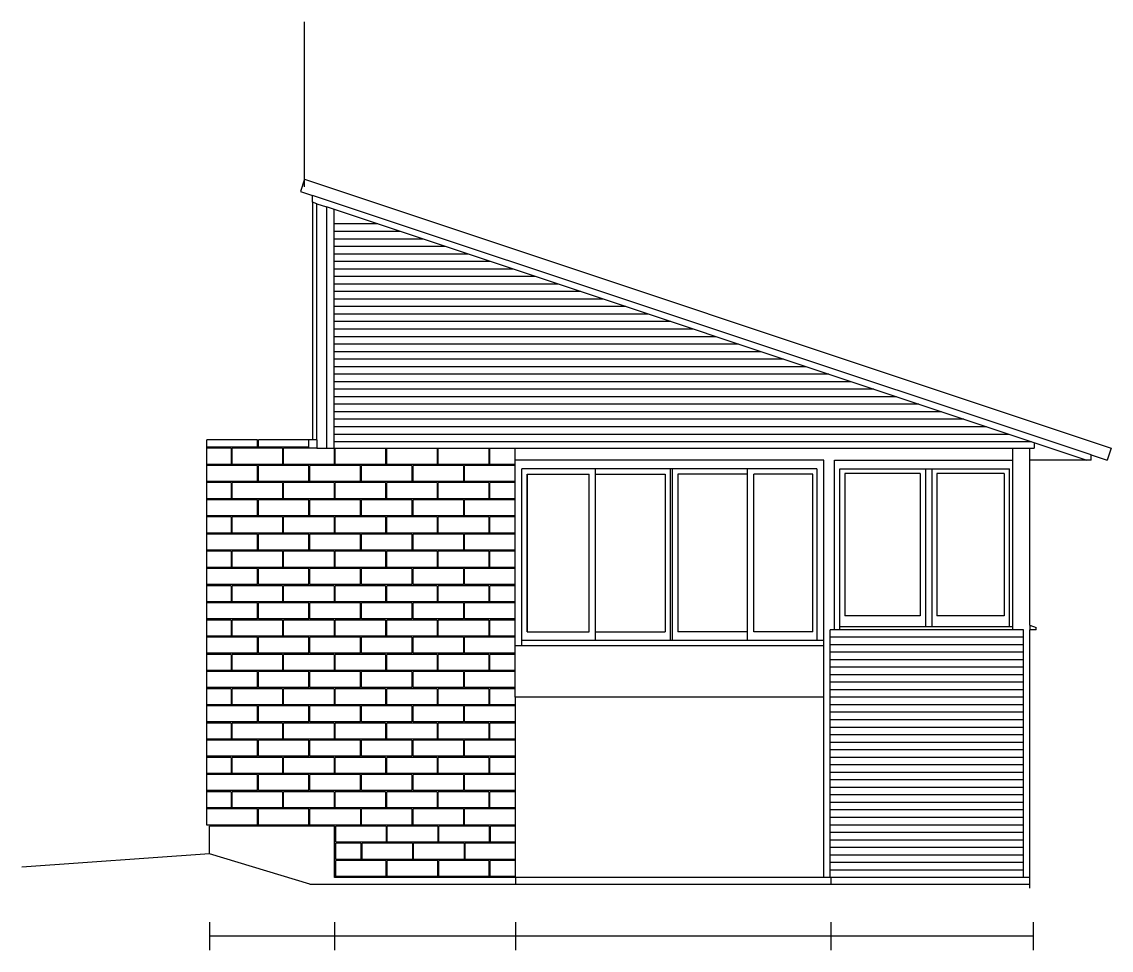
# Model space of a CAD drawing. Header units: inches. Extents: x 683 to 9370, y -498 to 3956.
# Drawn here: x 3461 to 3968, y 1327 to 1760 of the extents above; entities that cross this region are included whole.
import ezdxf

# ---------------------------------------------------------------- set-up
doc = ezdxf.new("R2010")
doc.units = ezdxf.units.IN
doc.header["$MEASUREMENT"] = 0
for name, color, linetype in [('blocks', 251, 'Continuous'), ('e1', 253, 'Continuous'), ('e2', 251, 'Continuous'), ('millwork', 40, 'Continuous'), ('walls', 7, 'Continuous')]:
    doc.layers.add(name, color=color, linetype=linetype)

msp = doc.modelspace()

# ---------------------------------------------------------------- linework, layer by layer
at = {"layer": 'blocks'}
for p, q in [((3570.82, 1561.75), (3570.82, 1565.25)), ((3571.32, 1561.75), (3571.32, 1565.25)), ((3594.82, 1561.75), (3594.82, 1565.25)), ((3570.82, 1561.75), (3547.32, 1561.75)), ((3558.56, 1561.25), (3547.32, 1561.25)), ((3558.56, 1561.25), (3558.56, 1553.75)), ((3582.56, 1561.25), (3559.06, 1561.25)), ((3559.06, 1553.75), (3559.06, 1561.25)), ((3594.82, 1561.75), (3571.32, 1561.75)), ((3582.56, 1561.25), (3582.56, 1553.75)), ((3598.57, 1561.25), (3583.06, 1561.25)), ((3583.06, 1553.75), (3583.06, 1561.25)), ((3606.56, 1561.25), (3606.56, 1553.75)), ((3607.06, 1553.75), (3607.06, 1561.25)), ((3630.56, 1561.25), (3630.56, 1553.75)), ((3631.06, 1553.75), (3631.06, 1561.25)), ((3654.56, 1561.25), (3654.56, 1553.75)), ((3655.06, 1553.75), (3655.06, 1561.25)), ((3678.56, 1561.25), (3678.56, 1553.75)), ((3679.06, 1553.75), (3679.06, 1561.25)), ((3558.56, 1553.75), (3547.32, 1553.75)), ((3570.82, 1553.25), (3547.32, 1553.25)), ((3582.56, 1553.75), (3559.06, 1553.75)), ((3570.82, 1545.75), (3570.82, 1553.25)), ((3594.82, 1553.25), (3571.32, 1553.25)), ((3571.32, 1545.75), (3571.32, 1553.25)), ((3606.56, 1553.75), (3583.06, 1553.75)), ((3594.82, 1545.75), (3594.82, 1553.25)), ((3595.32, 1545.75), (3595.32, 1553.25)), ((3618.82, 1553.25), (3595.32, 1553.25)), ((3630.56, 1553.75), (3607.06, 1553.75)), ((3618.82, 1545.75), (3618.82, 1553.25)), ((3642.82, 1553.25), (3619.32, 1553.25)), ((3619.32, 1545.75), (3619.32, 1553.25)), ((3654.56, 1553.75), (3631.06, 1553.75)), ((3642.82, 1553.25), (3642.82, 1545.75)), ((3666.82, 1553.25), (3643.32, 1553.25)), ((3643.32, 1545.75), (3643.32, 1553.25)), ((3678.56, 1553.75), (3655.06, 1553.75)), ((3666.82, 1553.25), (3666.82, 1545.75)), ((3690.82, 1553.25), (3667.32, 1553.25)), ((3667.32, 1545.75), (3667.32, 1553.25)), ((3690.81, 1553.75), (3679.06, 1553.75)), ((3570.82, 1545.75), (3547.32, 1545.75)), ((3558.56, 1545.25), (3547.32, 1545.25)), ((3558.56, 1545.25), (3558.56, 1537.75)), ((3582.56, 1545.25), (3559.06, 1545.25)), ((3559.06, 1537.75), (3559.06, 1545.25)), ((3594.82, 1545.75), (3571.32, 1545.75)), ((3582.56, 1545.25), (3582.56, 1537.75)), ((3583.06, 1537.75), (3583.06, 1545.25)), ((3606.56, 1545.25), (3583.06, 1545.25)), ((3618.82, 1545.75), (3595.32, 1545.75)), ((3606.56, 1545.25), (3606.56, 1537.75)), ((3630.56, 1545.25), (3607.06, 1545.25)), ((3607.06, 1537.75), (3607.06, 1545.25)), ((3642.82, 1545.75), (3619.32, 1545.75)), ((3630.56, 1545.25), (3630.56, 1537.75)), ((3631.06, 1537.75), (3631.06, 1545.25)), ((3654.56, 1545.25), (3631.06, 1545.25)), ((3666.82, 1545.75), (3643.32, 1545.75)), ((3654.56, 1545.25), (3654.56, 1537.75)), ((3678.56, 1545.25), (3655.06, 1545.25)), ((3655.06, 1537.75), (3655.06, 1545.25)), ((3690.82, 1545.75), (3667.32, 1545.75)), ((3678.56, 1545.25), (3678.56, 1537.75)), ((3679.06, 1537.75), (3679.06, 1545.25)), ((3690.81, 1545.25), (3679.06, 1545.25)), ((3558.56, 1537.75), (3547.32, 1537.75)), ((3582.56, 1537.75), (3559.06, 1537.75)), ((3606.56, 1537.75), (3583.06, 1537.75)), ((3630.56, 1537.75), (3607.06, 1537.75)), ((3654.56, 1537.75), (3631.06, 1537.75)), ((3678.56, 1537.75), (3655.06, 1537.75)), ((3690.81, 1537.75), (3679.06, 1537.75)), ((3570.82, 1537.25), (3547.32, 1537.25)), ((3570.82, 1529.75), (3570.82, 1537.25)), ((3594.82, 1537.25), (3571.32, 1537.25)), ((3571.32, 1529.75), (3571.32, 1537.25)), ((3594.82, 1529.75), (3594.82, 1537.25)), ((3618.82, 1537.25), (3595.32, 1537.25)), ((3595.32, 1529.75), (3595.32, 1537.25)), ((3618.82, 1529.75), (3618.82, 1537.25)), ((3642.82, 1537.25), (3619.32, 1537.25)), ((3619.32, 1529.75), (3619.32, 1537.25)), ((3642.82, 1537.25), (3642.82, 1529.75)), ((3666.82, 1537.25), (3643.32, 1537.25)), ((3643.32, 1529.75), (3643.32, 1537.25)), ((3666.82, 1537.25), (3666.82, 1529.75)), ((3690.82, 1537.25), (3667.32, 1537.25)), ((3667.32, 1529.75), (3667.32, 1537.25)), ((3570.82, 1529.75), (3547.32, 1529.75)), ((3558.56, 1529.25), (3547.32, 1529.25)), ((3558.56, 1529.25), (3558.56, 1521.75)), ((3559.06, 1521.75), (3559.06, 1529.25)), ((3582.56, 1529.25), (3559.06, 1529.25)), ((3594.82, 1529.75), (3571.32, 1529.75)), ((3582.56, 1529.25), (3582.56, 1521.75)), ((3583.06, 1521.75), (3583.06, 1529.25)), ((3606.56, 1529.25), (3583.06, 1529.25)), ((3618.82, 1529.75), (3595.32, 1529.75)), ((3606.56, 1529.25), (3606.56, 1521.75)), ((3630.56, 1529.25), (3607.06, 1529.25)), ((3607.06, 1521.75), (3607.06, 1529.25)), ((3642.82, 1529.75), (3619.32, 1529.75)), ((3630.56, 1529.25), (3630.56, 1521.75)), ((3631.06, 1521.75), (3631.06, 1529.25)), ((3654.56, 1529.25), (3631.06, 1529.25)), ((3666.82, 1529.75), (3643.32, 1529.75)), ((3654.56, 1529.25), (3654.56, 1521.75)), ((3655.06, 1521.75), (3655.06, 1529.25)), ((3678.56, 1529.25), (3655.06, 1529.25)), ((3690.82, 1529.75), (3667.32, 1529.75)), ((3678.56, 1529.25), (3678.56, 1521.75)), ((3679.06, 1521.75), (3679.06, 1529.25)), ((3690.81, 1529.25), (3679.06, 1529.25)), ((3558.56, 1521.75), (3547.32, 1521.75)), ((3570.82, 1521.25), (3547.32, 1521.25)), ((3582.56, 1521.75), (3559.06, 1521.75)), ((3570.82, 1513.75), (3570.82, 1521.25)), ((3594.82, 1521.25), (3571.32, 1521.25)), ((3571.32, 1513.75), (3571.32, 1521.25)), ((3606.56, 1521.75), (3583.06, 1521.75)), ((3594.82, 1513.75), (3594.82, 1521.25)), ((3595.32, 1513.75), (3595.32, 1521.25)), ((3618.82, 1521.25), (3595.32, 1521.25)), ((3630.56, 1521.75), (3607.06, 1521.75)), ((3618.82, 1513.75), (3618.82, 1521.25)), ((3642.82, 1521.25), (3619.32, 1521.25)), ((3619.32, 1513.75), (3619.32, 1521.25)), ((3654.56, 1521.75), (3631.06, 1521.75)), ((3642.82, 1521.25), (3642.82, 1513.75)), ((3666.82, 1521.25), (3643.32, 1521.25)), ((3643.32, 1513.75), (3643.32, 1521.25)), ((3678.56, 1521.75), (3655.06, 1521.75)), ((3666.82, 1521.25), (3666.82, 1513.75)), ((3690.82, 1521.25), (3667.32, 1521.25)), ((3667.32, 1513.75), (3667.32, 1521.25)), ((3690.81, 1521.75), (3679.06, 1521.75)), ((3570.82, 1513.75), (3547.32, 1513.75)), ((3558.56, 1513.25), (3547.32, 1513.25)), ((3558.56, 1513.25), (3558.56, 1505.75)), ((3582.56, 1513.25), (3559.06, 1513.25)), ((3559.06, 1505.75), (3559.06, 1513.25)), ((3594.82, 1513.75), (3571.32, 1513.75)), ((3582.56, 1513.25), (3582.56, 1505.75)), ((3583.06, 1505.75), (3583.06, 1513.25)), ((3606.56, 1513.25), (3583.06, 1513.25)), ((3618.82, 1513.75), (3595.32, 1513.75)), ((3606.56, 1513.25), (3606.56, 1505.75)), ((3630.56, 1513.25), (3607.06, 1513.25)), ((3607.06, 1505.75), (3607.06, 1513.25)), ((3642.82, 1513.75), (3619.32, 1513.75)), ((3630.56, 1513.25), (3630.56, 1505.75)), ((3631.06, 1505.75), (3631.06, 1513.25)), ((3654.56, 1513.25), (3631.06, 1513.25)), ((3666.82, 1513.75), (3643.32, 1513.75)), ((3654.56, 1513.25), (3654.56, 1505.75)), ((3678.56, 1513.25), (3655.06, 1513.25)), ((3655.06, 1505.75), (3655.06, 1513.25)), ((3690.82, 1513.75), (3667.32, 1513.75)), ((3678.56, 1513.25), (3678.56, 1505.75)), ((3679.06, 1505.75), (3679.06, 1513.25)), ((3690.81, 1513.25), (3679.06, 1513.25)), ((3558.56, 1505.75), (3547.32, 1505.75)), ((3570.82, 1505.25), (3547.32, 1505.25)), ((3582.56, 1505.75), (3559.06, 1505.75)), ((3570.82, 1497.75), (3570.82, 1505.25)), ((3594.82, 1505.25), (3571.32, 1505.25)), ((3571.32, 1497.75), (3571.32, 1505.25)), ((3606.56, 1505.75), (3583.06, 1505.75)), ((3594.82, 1497.75), (3594.82, 1505.25)), ((3595.32, 1497.75), (3595.32, 1505.25)), ((3618.82, 1505.25), (3595.32, 1505.25)), ((3630.56, 1505.75), (3607.06, 1505.75)), ((3618.82, 1497.75), (3618.82, 1505.25)), ((3642.82, 1505.25), (3619.32, 1505.25)), ((3619.32, 1497.75), (3619.32, 1505.25)), ((3654.56, 1505.75), (3631.06, 1505.75)), ((3642.82, 1505.25), (3642.82, 1497.75)), ((3666.82, 1505.25), (3643.32, 1505.25)), ((3643.32, 1497.75), (3643.32, 1505.25)), ((3678.56, 1505.75), (3655.06, 1505.75)), ((3666.82, 1505.25), (3666.82, 1497.75)), ((3690.82, 1505.25), (3667.32, 1505.25)), ((3667.32, 1497.75), (3667.32, 1505.25)), ((3690.81, 1505.75), (3679.06, 1505.75)), ((3570.82, 1497.75), (3547.32, 1497.75)), ((3558.56, 1497.25), (3547.32, 1497.25)), ((3558.56, 1497.25), (3558.56, 1489.75)), ((3582.56, 1497.25), (3559.06, 1497.25)), ((3559.06, 1489.75), (3559.06, 1497.25)), ((3594.82, 1497.75), (3571.32, 1497.75)), ((3582.56, 1497.25), (3582.56, 1489.75)), ((3583.06, 1489.75), (3583.06, 1497.25)), ((3606.56, 1497.25), (3583.06, 1497.25)), ((3618.82, 1497.75), (3595.32, 1497.75)), ((3606.56, 1497.25), (3606.56, 1489.75)), ((3630.56, 1497.25), (3607.06, 1497.25)), ((3607.06, 1489.75), (3607.06, 1497.25)), ((3642.82, 1497.75), (3619.32, 1497.75)), ((3630.56, 1497.25), (3630.56, 1489.75)), ((3631.06, 1489.75), (3631.06, 1497.25)), ((3654.56, 1497.25), (3631.06, 1497.25)), ((3666.82, 1497.75), (3643.32, 1497.75)), ((3654.56, 1497.25), (3654.56, 1489.75)), ((3678.56, 1497.25), (3655.06, 1497.25)), ((3655.06, 1489.75), (3655.06, 1497.25)), ((3690.82, 1497.75), (3667.32, 1497.75)), ((3678.56, 1497.25), (3678.56, 1489.75)), ((3679.06, 1489.75), (3679.06, 1497.25)), ((3690.81, 1497.25), (3679.06, 1497.25)), ((3558.56, 1489.75), (3547.32, 1489.75)), ((3570.82, 1489.25), (3547.32, 1489.25)), ((3582.56, 1489.75), (3559.06, 1489.75)), ((3570.82, 1481.75), (3570.82, 1489.25)), ((3594.82, 1489.25), (3571.32, 1489.25)), ((3571.32, 1481.75), (3571.32, 1489.25)), ((3606.56, 1489.75), (3583.06, 1489.75)), ((3594.82, 1481.75), (3594.82, 1489.25)), ((3595.32, 1481.75), (3595.32, 1489.25)), ((3618.82, 1489.25), (3595.32, 1489.25)), ((3630.56, 1489.75), (3607.06, 1489.75)), ((3618.82, 1481.75), (3618.82, 1489.25)), ((3642.82, 1489.25), (3619.32, 1489.25)), ((3619.32, 1481.75), (3619.32, 1489.25)), ((3654.56, 1489.75), (3631.06, 1489.75)), ((3642.82, 1489.25), (3642.82, 1481.75)), ((3666.82, 1489.25), (3643.32, 1489.25)), ((3643.32, 1481.75), (3643.32, 1489.25)), ((3678.56, 1489.75), (3655.06, 1489.75)), ((3666.82, 1489.25), (3666.82, 1481.75)), ((3690.82, 1489.25), (3667.32, 1489.25)), ((3667.32, 1481.75), (3667.32, 1489.25)), ((3690.81, 1489.75), (3679.06, 1489.75)), ((3570.82, 1481.75), (3547.32, 1481.75)), ((3594.82, 1481.75), (3571.32, 1481.75)), ((3618.82, 1481.75), (3595.32, 1481.75)), ((3642.82, 1481.75), (3619.32, 1481.75)), ((3666.82, 1481.75), (3643.32, 1481.75)), ((3690.82, 1481.75), (3667.32, 1481.75)), ((3558.56, 1481.25), (3547.32, 1481.25)), ((3558.56, 1481.25), (3558.56, 1473.75)), ((3582.56, 1481.25), (3559.06, 1481.25)), ((3559.06, 1473.75), (3559.06, 1481.25)), ((3582.56, 1481.25), (3582.56, 1473.75)), ((3583.06, 1473.75), (3583.06, 1481.25)), ((3606.56, 1481.25), (3583.06, 1481.25)), ((3606.56, 1481.25), (3606.56, 1473.75)), ((3630.56, 1481.25), (3607.06, 1481.25)), ((3607.06, 1473.75), (3607.06, 1481.25)), ((3630.56, 1481.25), (3630.56, 1473.75)), ((3631.06, 1473.75), (3631.06, 1481.25)), ((3654.56, 1481.25), (3631.06, 1481.25)), ((3654.56, 1481.25), (3654.56, 1473.75)), ((3678.56, 1481.25), (3655.06, 1481.25)), ((3655.06, 1473.75), (3655.06, 1481.25)), ((3678.56, 1481.25), (3678.56, 1473.75)), ((3679.06, 1473.75), (3679.06, 1481.25)), ((3690.81, 1481.25), (3679.06, 1481.25)), ((3558.56, 1473.75), (3547.32, 1473.75)), ((3570.82, 1473.25), (3547.32, 1473.25)), ((3582.56, 1473.75), (3559.06, 1473.75)), ((3570.82, 1465.75), (3570.82, 1473.25)), ((3594.82, 1473.25), (3571.32, 1473.25)), ((3571.32, 1465.75), (3571.32, 1473.25)), ((3606.56, 1473.75), (3583.06, 1473.75)), ((3594.82, 1465.75), (3594.82, 1473.25)), ((3595.32, 1465.75), (3595.32, 1473.25)), ((3618.82, 1473.25), (3595.32, 1473.25)), ((3630.56, 1473.75), (3607.06, 1473.75)), ((3618.82, 1465.75), (3618.82, 1473.25)), ((3642.82, 1473.25), (3619.32, 1473.25)), ((3619.32, 1465.75), (3619.32, 1473.25)), ((3654.56, 1473.75), (3631.06, 1473.75)), ((3642.82, 1473.25), (3642.82, 1465.75)), ((3666.82, 1473.25), (3643.32, 1473.25)), ((3643.32, 1465.75), (3643.32, 1473.25)), ((3678.56, 1473.75), (3655.06, 1473.75)), ((3666.82, 1473.25), (3666.82, 1465.75)), ((3690.82, 1473.25), (3667.32, 1473.25)), ((3667.32, 1465.75), (3667.32, 1473.25)), ((3690.81, 1473.75), (3679.06, 1473.75)), ((3570.82, 1465.75), (3547.32, 1465.75)), ((3558.56, 1465.25), (3547.32, 1465.25)), ((3558.56, 1465.25), (3558.56, 1457.75)), ((3582.56, 1465.25), (3559.06, 1465.25)), ((3559.06, 1457.75), (3559.06, 1465.25)), ((3594.82, 1465.75), (3571.32, 1465.75)), ((3582.56, 1465.25), (3582.56, 1457.75)), ((3606.56, 1465.25), (3583.06, 1465.25)), ((3583.06, 1457.75), (3583.06, 1465.25)), ((3618.82, 1465.75), (3595.32, 1465.75)), ((3606.56, 1465.25), (3606.56, 1457.75)), ((3630.56, 1465.25), (3607.06, 1465.25)), ((3607.06, 1457.75), (3607.06, 1465.25)), ((3642.82, 1465.75), (3619.32, 1465.75)), ((3630.56, 1465.25), (3630.56, 1457.75)), ((3654.56, 1465.25), (3631.06, 1465.25)), ((3631.06, 1457.75), (3631.06, 1465.25)), ((3666.82, 1465.75), (3643.32, 1465.75)), ((3654.56, 1465.25), (3654.56, 1457.75)), ((3678.56, 1465.25), (3655.06, 1465.25)), ((3655.06, 1457.75), (3655.06, 1465.25)), ((3690.82, 1465.75), (3667.32, 1465.75)), ((3678.56, 1465.25), (3678.56, 1457.75)), ((3690.81, 1465.25), (3679.06, 1465.25)), ((3679.06, 1457.75), (3679.06, 1465.25)), ((3558.56, 1457.75), (3547.32, 1457.75)), ((3570.82, 1457.25), (3547.32, 1457.25)), ((3582.56, 1457.75), (3559.06, 1457.75)), ((3570.82, 1449.75), (3570.82, 1457.25)), ((3571.32, 1449.75), (3571.32, 1457.25)), ((3594.82, 1457.25), (3571.32, 1457.25)), ((3606.56, 1457.75), (3583.06, 1457.75)), ((3594.82, 1449.75), (3594.82, 1457.25)), ((3595.32, 1449.75), (3595.32, 1457.25)), ((3618.82, 1457.25), (3595.32, 1457.25)), ((3630.56, 1457.75), (3607.06, 1457.75)), ((3618.82, 1449.75), (3618.82, 1457.25)), ((3619.32, 1449.75), (3619.32, 1457.25)), ((3642.82, 1457.25), (3619.32, 1457.25)), ((3654.56, 1457.75), (3631.06, 1457.75)), ((3642.82, 1457.25), (3642.82, 1449.75)), ((3643.32, 1449.75), (3643.32, 1457.25)), ((3666.82, 1457.25), (3643.32, 1457.25)), ((3678.56, 1457.75), (3655.06, 1457.75)), ((3666.82, 1457.25), (3666.82, 1449.75)), ((3667.32, 1449.75), (3667.32, 1457.25)), ((3690.82, 1457.25), (3667.32, 1457.25)), ((3690.81, 1457.75), (3679.06, 1457.75)), ((3570.82, 1449.75), (3547.32, 1449.75)), ((3558.56, 1449.25), (3547.32, 1449.25)), ((3558.56, 1449.25), (3558.56, 1441.75)), ((3582.56, 1449.25), (3559.06, 1449.25)), ((3559.06, 1441.75), (3559.06, 1449.25)), ((3594.82, 1449.75), (3571.32, 1449.75)), ((3582.56, 1449.25), (3582.56, 1441.75)), ((3606.56, 1449.25), (3583.06, 1449.25)), ((3583.06, 1441.75), (3583.06, 1449.25)), ((3618.82, 1449.75), (3595.32, 1449.75)), ((3606.56, 1449.25), (3606.56, 1441.75)), ((3630.56, 1449.25), (3607.06, 1449.25)), ((3607.06, 1441.75), (3607.06, 1449.25)), ((3642.82, 1449.75), (3619.32, 1449.75)), ((3630.56, 1449.25), (3630.56, 1441.75)), ((3654.56, 1449.25), (3631.06, 1449.25)), ((3631.06, 1441.75), (3631.06, 1449.25)), ((3666.82, 1449.75), (3643.32, 1449.75)), ((3654.56, 1449.25), (3654.56, 1441.75)), ((3678.56, 1449.25), (3655.06, 1449.25)), ((3655.06, 1441.75), (3655.06, 1449.25)), ((3690.82, 1449.75), (3667.32, 1449.75)), ((3678.56, 1449.25), (3678.56, 1441.75)), ((3690.81, 1449.25), (3679.06, 1449.25)), ((3679.06, 1441.75), (3679.06, 1449.25)), ((3558.56, 1441.75), (3547.32, 1441.75)), ((3570.82, 1441.25), (3547.32, 1441.25)), ((3582.56, 1441.75), (3559.06, 1441.75)), ((3570.82, 1433.75), (3570.82, 1441.25)), ((3594.82, 1441.25), (3571.32, 1441.25)), ((3571.32, 1433.75), (3571.32, 1441.25)), ((3606.56, 1441.75), (3583.06, 1441.75)), ((3594.82, 1433.75), (3594.82, 1441.25)), ((3595.32, 1433.75), (3595.32, 1441.25)), ((3618.82, 1441.25), (3595.32, 1441.25)), ((3630.56, 1441.75), (3607.06, 1441.75)), ((3618.82, 1433.75), (3618.82, 1441.25)), ((3642.82, 1441.25), (3619.32, 1441.25)), ((3619.32, 1433.75), (3619.32, 1441.25)), ((3654.56, 1441.75), (3631.06, 1441.75)), ((3642.82, 1441.25), (3642.82, 1433.75)), ((3666.82, 1441.25), (3643.32, 1441.25)), ((3643.32, 1433.75), (3643.32, 1441.25)), ((3678.56, 1441.75), (3655.06, 1441.75)), ((3666.82, 1441.25), (3666.82, 1433.75)), ((3690.82, 1441.25), (3667.32, 1441.25)), ((3667.32, 1433.75), (3667.32, 1441.25)), ((3690.81, 1441.75), (3679.06, 1441.75)), ((3570.82, 1433.75), (3547.32, 1433.75)), ((3558.56, 1433.25), (3547.32, 1433.25)), ((3558.56, 1433.25), (3558.56, 1425.75)), ((3582.56, 1433.25), (3559.06, 1433.25)), ((3559.06, 1425.75), (3559.06, 1433.25)), ((3594.82, 1433.75), (3571.32, 1433.75)), ((3582.56, 1433.25), (3582.56, 1425.75)), ((3583.06, 1425.75), (3583.06, 1433.25)), ((3606.56, 1433.25), (3583.06, 1433.25)), ((3618.82, 1433.75), (3595.32, 1433.75)), ((3606.56, 1433.25), (3606.56, 1425.75)), ((3630.56, 1433.25), (3607.06, 1433.25)), ((3607.06, 1425.75), (3607.06, 1433.25)), ((3642.82, 1433.75), (3619.32, 1433.75)), ((3630.56, 1433.25), (3630.56, 1425.75)), ((3631.06, 1425.75), (3631.06, 1433.25)), ((3654.56, 1433.25), (3631.06, 1433.25)), ((3666.82, 1433.75), (3643.32, 1433.75)), ((3654.56, 1433.25), (3654.56, 1425.75)), ((3678.56, 1433.25), (3655.06, 1433.25)), ((3655.06, 1425.75), (3655.06, 1433.25)), ((3690.82, 1433.75), (3667.32, 1433.75)), ((3678.56, 1433.25), (3678.56, 1425.75)), ((3679.06, 1425.75), (3679.06, 1433.25)), ((3690.81, 1433.25), (3679.06, 1433.25)), ((3558.56, 1425.75), (3547.32, 1425.75)), ((3582.56, 1425.75), (3559.06, 1425.75)), ((3606.56, 1425.75), (3583.06, 1425.75)), ((3630.56, 1425.75), (3607.06, 1425.75)), ((3654.56, 1425.75), (3631.06, 1425.75)), ((3678.56, 1425.75), (3655.06, 1425.75)), ((3690.81, 1425.75), (3679.06, 1425.75)), ((3570.82, 1425.25), (3547.32, 1425.25)), ((3570.82, 1417.75), (3570.82, 1425.25)), ((3594.82, 1425.25), (3571.32, 1425.25)), ((3571.32, 1417.75), (3571.32, 1425.25)), ((3594.82, 1417.75), (3594.82, 1425.25)), ((3595.32, 1417.75), (3595.32, 1425.25)), ((3618.82, 1425.25), (3595.32, 1425.25)), ((3618.82, 1417.75), (3618.82, 1425.25)), ((3642.82, 1425.25), (3619.32, 1425.25)), ((3619.32, 1417.75), (3619.32, 1425.25)), ((3642.82, 1425.25), (3642.82, 1417.75)), ((3666.82, 1425.25), (3643.32, 1425.25)), ((3643.32, 1417.75), (3643.32, 1425.25)), ((3666.82, 1425.25), (3666.82, 1417.75)), ((3690.82, 1425.25), (3667.32, 1425.25)), ((3667.32, 1417.75), (3667.32, 1425.25)), ((3570.82, 1417.75), (3547.32, 1417.75)), ((3558.56, 1417.25), (3547.32, 1417.25)), ((3558.56, 1417.25), (3558.56, 1409.75)), ((3582.56, 1417.25), (3559.06, 1417.25)), ((3559.06, 1409.75), (3559.06, 1417.25)), ((3594.82, 1417.75), (3571.32, 1417.75)), ((3582.56, 1417.25), (3582.56, 1409.75)), ((3583.06, 1409.75), (3583.06, 1417.25)), ((3606.56, 1417.25), (3583.06, 1417.25)), ((3618.82, 1417.75), (3595.32, 1417.75)), ((3606.56, 1417.25), (3606.56, 1409.75)), ((3630.56, 1417.25), (3607.06, 1417.25)), ((3607.06, 1409.75), (3607.06, 1417.25)), ((3642.82, 1417.75), (3619.32, 1417.75)), ((3630.56, 1417.25), (3630.56, 1409.75)), ((3631.06, 1409.75), (3631.06, 1417.25)), ((3654.56, 1417.25), (3631.06, 1417.25)), ((3666.82, 1417.75), (3643.32, 1417.75)), ((3654.56, 1417.25), (3654.56, 1409.75)), ((3678.56, 1417.25), (3655.06, 1417.25)), ((3655.06, 1409.75), (3655.06, 1417.25)), ((3690.82, 1417.75), (3667.32, 1417.75)), ((3678.56, 1417.25), (3678.56, 1409.75)), ((3679.06, 1409.75), (3679.06, 1417.25)), ((3690.81, 1417.25), (3679.06, 1417.25)), ((3558.56, 1409.75), (3547.32, 1409.75)), ((3570.82, 1409.25), (3547.32, 1409.25)), ((3582.56, 1409.75), (3559.06, 1409.75)), ((3570.82, 1401.75), (3570.82, 1409.25)), ((3594.82, 1409.25), (3571.32, 1409.25)), ((3571.32, 1401.75), (3571.32, 1409.25)), ((3606.56, 1409.75), (3583.06, 1409.75)), ((3594.82, 1401.75), (3594.82, 1409.25)), ((3595.32, 1401.75), (3595.32, 1409.25)), ((3618.82, 1409.25), (3595.32, 1409.25)), ((3630.56, 1409.75), (3607.06, 1409.75)), ((3618.82, 1401.75), (3618.82, 1409.25)), ((3642.82, 1409.25), (3619.32, 1409.25)), ((3619.32, 1401.75), (3619.32, 1409.25)), ((3654.56, 1409.75), (3631.06, 1409.75)), ((3642.82, 1409.25), (3642.82, 1401.75)), ((3666.82, 1409.25), (3643.32, 1409.25)), ((3643.32, 1401.75), (3643.32, 1409.25)), ((3678.56, 1409.75), (3655.06, 1409.75)), ((3666.82, 1409.25), (3666.82, 1401.75)), ((3690.82, 1409.25), (3667.32, 1409.25)), ((3667.32, 1401.75), (3667.32, 1409.25)), ((3690.81, 1409.75), (3679.06, 1409.75)), ((3570.82, 1401.75), (3547.32, 1401.75)), ((3558.56, 1401.25), (3547.32, 1401.25)), ((3558.56, 1401.25), (3558.56, 1393.75)), ((3582.56, 1401.25), (3559.06, 1401.25)), ((3559.06, 1393.75), (3559.06, 1401.25)), ((3594.82, 1401.75), (3571.32, 1401.75)), ((3582.56, 1401.25), (3582.56, 1393.75)), ((3583.06, 1393.75), (3583.06, 1401.25)), ((3606.56, 1401.25), (3583.06, 1401.25)), ((3618.82, 1401.75), (3595.32, 1401.75)), ((3606.56, 1401.25), (3606.56, 1393.75)), ((3630.56, 1401.25), (3607.06, 1401.25)), ((3607.06, 1393.75), (3607.06, 1401.25)), ((3642.82, 1401.75), (3619.32, 1401.75)), ((3630.56, 1401.25), (3630.56, 1393.75)), ((3631.06, 1393.75), (3631.06, 1401.25)), ((3654.56, 1401.25), (3631.06, 1401.25)), ((3666.82, 1401.75), (3643.32, 1401.75)), ((3654.56, 1401.25), (3654.56, 1393.75)), ((3678.56, 1401.25), (3655.06, 1401.25)), ((3655.06, 1393.75), (3655.06, 1401.25)), ((3690.82, 1401.75), (3667.32, 1401.75)), ((3678.56, 1401.25), (3678.56, 1393.75)), ((3690.81, 1401.25), (3679.06, 1401.25)), ((3679.06, 1393.75), (3679.06, 1401.25)), ((3558.56, 1393.75), (3547.32, 1393.75)), ((3570.82, 1393.25), (3547.32, 1393.25)), ((3582.56, 1393.75), (3559.06, 1393.75)), ((3570.82, 1385.75), (3570.82, 1393.25)), ((3594.82, 1393.25), (3571.32, 1393.25)), ((3571.32, 1385.75), (3571.32, 1393.25)), ((3606.56, 1393.75), (3583.06, 1393.75)), ((3594.82, 1385.75), (3594.82, 1393.25)), ((3618.82, 1393.25), (3595.32, 1393.25)), ((3595.32, 1385.75), (3595.32, 1393.25)), ((3630.56, 1393.75), (3607.06, 1393.75)), ((3618.82, 1393.25), (3618.82, 1385.75)), ((3642.82, 1393.25), (3619.32, 1393.25)), ((3619.32, 1385.75), (3619.32, 1393.25)), ((3654.56, 1393.75), (3631.06, 1393.75)), ((3642.82, 1393.25), (3642.82, 1385.75)), ((3666.82, 1393.25), (3643.32, 1393.25)), ((3643.32, 1385.75), (3643.32, 1393.25)), ((3678.56, 1393.75), (3655.06, 1393.75)), ((3666.82, 1393.25), (3666.82, 1385.75)), ((3690.82, 1393.25), (3667.32, 1393.25)), ((3667.32, 1385.75), (3667.32, 1393.25)), ((3690.81, 1393.75), (3679.06, 1393.75)), ((3570.82, 1385.75), (3547.32, 1385.75)), ((3594.82, 1385.75), (3571.32, 1385.75)), ((3618.82, 1385.75), (3595.32, 1385.75)), ((3630.82, 1385.25), (3607.32, 1385.25)), ((3607.32, 1377.75), (3607.32, 1385.25)), ((3642.82, 1385.75), (3619.32, 1385.75)), ((3630.82, 1385.25), (3630.82, 1377.75)), ((3631.32, 1377.75), (3631.32, 1385.25)), ((3654.82, 1385.25), (3631.32, 1385.25)), ((3666.82, 1385.75), (3643.32, 1385.75)), ((3654.82, 1385.25), (3654.82, 1377.75)), ((3678.82, 1385.25), (3655.32, 1385.25)), ((3655.32, 1377.75), (3655.32, 1385.25)), ((3690.82, 1385.75), (3667.32, 1385.75)), ((3678.82, 1385.25), (3678.82, 1377.75)), ((3690.82, 1385.25), (3679.32, 1385.25)), ((3679.32, 1377.75), (3679.32, 1385.25)), ((3630.81, 1377.75), (3607.31, 1377.75)), ((3607.32, 1369.75), (3607.32, 1377.25)), ((3619.07, 1377.25), (3607.32, 1377.25)), ((3619.07, 1377.25), (3619.07, 1369.75)), ((3643.07, 1377.25), (3619.57, 1377.25)), ((3619.57, 1369.75), (3619.57, 1377.25)), ((3654.81, 1377.75), (3631.31, 1377.75)), ((3643.07, 1377.25), (3643.07, 1369.75)), ((3643.57, 1369.75), (3643.57, 1377.25)), ((3667.07, 1377.25), (3643.57, 1377.25)), ((3678.81, 1377.75), (3655.31, 1377.75)), ((3667.07, 1377.25), (3667.07, 1369.75)), ((3667.57, 1369.75), (3667.57, 1377.25)), ((3690.82, 1377.25), (3667.57, 1377.25)), ((3690.81, 1377.75), (3679.31, 1377.75)), ((3630.81, 1369.25), (3607.31, 1369.25)), ((3619.07, 1369.75), (3607.32, 1369.75)), ((3607.32, 1361.75), (3607.32, 1369.25)), ((3643.07, 1369.75), (3619.57, 1369.75)), ((3630.81, 1361.75), (3630.81, 1369.25)), ((3631.31, 1361.75), (3631.31, 1369.25)), ((3654.81, 1369.25), (3631.31, 1369.25)), ((3667.07, 1369.75), (3643.57, 1369.75)), ((3654.81, 1361.75), (3654.81, 1369.25)), ((3678.81, 1369.25), (3655.31, 1369.25)), ((3655.31, 1361.75), (3655.31, 1369.25)), ((3690.82, 1369.75), (3667.57, 1369.75)), ((3678.81, 1361.75), (3678.81, 1369.25)), ((3690.82, 1369.25), (3679.31, 1369.25)), ((3679.31, 1361.75), (3679.31, 1369.25)), ((3630.81, 1361.75), (3607.31, 1361.75)), ((3654.81, 1361.75), (3631.31, 1361.75)), ((3678.81, 1361.75), (3655.31, 1361.75)), ((3690.82, 1361.75), (3679.31, 1361.75))]:
    msp.add_line(p, q, dxfattribs=at)
at = {"layer": 'e1'}
for p, q in [((3598.57, 1675.19), (3603.07, 1673.69)), ((3603.07, 1673.69), (3603.07, 1561.25)), ((3598.57, 1565.25), (3598.57, 1561.25)), ((3598.57, 1561.25), (3932.57, 1561.25)), ((3690.81, 1445.25), (3690.81, 1561.25)), ((3930.57, 1555.69), (3930.57, 1561.25)), ((3959.07, 1555.69), (3930.57, 1555.69)), ((3933.57, 1476.75), (3930.57, 1476.75))]:
    msp.add_line(p, q, dxfattribs=at)
at = {"layer": 'e2'}
for p, q in [((3959.07, 1558.19), (3596.57, 1679.02)), ((3596.57, 1675.86), (3596.57, 1565.25)), ((3957.23, 1555.64), (3603.07, 1673.69)), ((3606.57, 1561.25), (3606.57, 1672.53)), ((3626.9, 1665.75), (3606.57, 1665.75)), ((3637.4, 1662.25), (3606.57, 1662.25)), ((3647.9, 1658.75), (3606.57, 1658.75)), ((3658.4, 1655.25), (3606.57, 1655.25)), ((3668.9, 1651.75), (3606.57, 1651.75)), ((3679.4, 1648.25), (3606.57, 1648.25)), ((3689.9, 1644.75), (3606.57, 1644.75)), ((3700.4, 1641.25), (3606.57, 1641.25)), ((3710.9, 1637.75), (3606.57, 1637.75)), ((3721.4, 1634.25), (3606.57, 1634.25)), ((3731.9, 1630.75), (3606.57, 1630.75)), ((3742.4, 1627.25), (3606.57, 1627.25)), ((3752.9, 1623.75), (3606.57, 1623.75)), ((3763.4, 1620.25), (3606.57, 1620.25)), ((3773.9, 1616.75), (3606.57, 1616.75)), ((3784.4, 1613.25), (3606.57, 1613.25)), ((3794.9, 1609.75), (3606.57, 1609.75)), ((3805.4, 1606.25), (3606.57, 1606.25)), ((3815.9, 1602.75), (3606.57, 1602.75)), ((3826.4, 1599.25), (3606.57, 1599.25)), ((3836.9, 1595.75), (3606.57, 1595.75)), ((3847.4, 1592.25), (3606.57, 1592.25)), ((3857.9, 1588.75), (3606.57, 1588.75)), ((3868.4, 1585.25), (3606.57, 1585.25)), ((3878.9, 1581.75), (3606.57, 1581.75)), ((3889.4, 1578.25), (3606.57, 1578.25)), ((3899.9, 1574.75), (3606.57, 1574.75)), ((3910.4, 1571.25), (3606.57, 1571.25)), ((3920.9, 1567.75), (3606.57, 1567.75)), ((3931.4, 1564.25), (3606.57, 1564.25)), ((3932.57, 1563.86), (3932.57, 1561.25)), ((3922.57, 1561.25), (3922.57, 1476.75)), ((3834.57, 1555.71), (3690.81, 1555.71)), ((3834.57, 1445.25), (3834.57, 1555.71)), ((3839.57, 1476.75), (3839.57, 1555.71)), ((3839.57, 1555.71), (3922.57, 1555.71)), ((3831.44, 1551.75), (3693.94, 1551.75)), ((3693.94, 1469.25), (3693.94, 1551.75)), ((3696.44, 1549.25), (3725.31, 1549.25)), ((3696.44, 1475.75), (3696.44, 1549.25)), ((3696.44, 1549.25), (3696.44, 1475.75)), ((3725.31, 1475.75), (3725.31, 1549.25)), ((3728.31, 1471.75), (3728.31, 1551.75)), ((3728.31, 1549.25), (3760.69, 1549.25)), ((3760.69, 1549.25), (3760.69, 1475.75)), ((3763.19, 1471.75), (3763.19, 1551.75)), ((3764.19, 1471.75), (3764.19, 1551.75)), ((3766.69, 1549.25), (3766.69, 1475.75)), ((3799.07, 1549.25), (3766.69, 1549.25)), ((3799.07, 1471.75), (3799.07, 1551.75)), ((3829.57, 1549.25), (3802.07, 1549.25)), ((3802.07, 1475.75), (3802.07, 1549.25)), ((3829.57, 1475.75), (3829.57, 1549.25)), ((3831.44, 1551.75), (3831.44, 1471.75)), ((3842.1, 1476.75), (3842.1, 1551.75)), ((3842.1, 1551.75), (3921.07, 1551.75)), ((3879.57, 1549.5), (3844.35, 1549.5)), ((3844.35, 1549.5), (3844.35, 1483.21)), ((3879.57, 1549.5), (3879.57, 1483.21)), ((3882.07, 1478.3), (3882.07, 1551.75)), ((3885.07, 1478.3), (3885.07, 1551.75)), ((3918.57, 1549.5), (3887.32, 1549.5)), ((3887.32, 1549.5), (3887.32, 1483.21)), ((3918.57, 1549.5), (3918.57, 1483.21)), ((3921.07, 1478.3), (3921.07, 1551.75)), ((3879.57, 1483.21), (3844.35, 1483.21)), ((3918.57, 1483.21), (3887.32, 1483.21)), ((3837.57, 1361.25), (3837.57, 1476.75)), ((3927.57, 1476.75), (3837.57, 1476.75)), ((3842.1, 1478.3), (3922.57, 1478.3)), ((3927.57, 1361.25), (3927.57, 1476.75)), ((3930.57, 1478.91), (3930.57, 1476.75)), ((3834.57, 1471.75), (3693.94, 1471.75)), ((3696.44, 1475.75), (3725.31, 1475.75)), ((3728.31, 1475.75), (3760.69, 1475.75)), ((3799.07, 1475.75), (3766.69, 1475.75)), ((3829.57, 1475.75), (3802.07, 1475.75)), ((3927.57, 1473.25), (3837.57, 1473.25)), ((3834.57, 1469.25), (3690.81, 1469.25)), ((3927.57, 1469.75), (3837.57, 1469.75)), ((3927.57, 1466.25), (3837.57, 1466.25)), ((3927.57, 1462.75), (3837.57, 1462.75)), ((3927.57, 1459.25), (3837.57, 1459.25)), ((3927.57, 1455.75), (3837.57, 1455.75)), ((3927.57, 1452.25), (3837.57, 1452.25)), ((3927.57, 1448.75), (3837.57, 1448.75)), ((3927.57, 1445.25), (3837.57, 1445.25)), ((3927.57, 1441.75), (3837.57, 1441.75)), ((3927.57, 1438.25), (3837.57, 1438.25)), ((3927.57, 1434.75), (3837.57, 1434.75)), ((3927.57, 1431.25), (3837.57, 1431.25)), ((3927.57, 1427.75), (3837.57, 1427.75)), ((3927.57, 1424.25), (3837.57, 1424.25)), ((3927.57, 1420.75), (3837.57, 1420.75)), ((3927.57, 1417.25), (3837.57, 1417.25)), ((3927.57, 1413.75), (3837.57, 1413.75)), ((3927.57, 1410.25), (3837.57, 1410.25)), ((3927.57, 1406.75), (3837.57, 1406.75)), ((3927.57, 1403.25), (3837.57, 1403.25)), ((3927.57, 1399.75), (3837.57, 1399.75)), ((3927.57, 1396.25), (3837.57, 1396.25)), ((3927.57, 1392.75), (3837.57, 1392.75)), ((3606.82, 1385.25), (3548.57, 1385.25)), ((3606.82, 1361.25), (3606.82, 1385.25)), ((3927.57, 1389.25), (3837.57, 1389.25)), ((3927.57, 1385.75), (3837.57, 1385.75)), ((3927.57, 1382.25), (3837.57, 1382.25)), ((3927.57, 1378.75), (3837.57, 1378.75)), ((3927.57, 1375.25), (3837.57, 1375.25)), ((3927.57, 1371.75), (3837.57, 1371.75)), ((3927.57, 1368.25), (3837.57, 1368.25)), ((3691.07, 1361.25), (3606.82, 1361.25)), ((3930.57, 1361.25), (3691.07, 1361.25)), ((3691.07, 1361.25), (3691.07, 1358.25)), ((3927.57, 1364.75), (3837.57, 1364.75)), ((3837.94, 1361.25), (3837.94, 1358.25)), ((3548.57, 1340.56), (3548.57, 1327.41)), ((3606.82, 1340.56), (3606.82, 1327.41)), ((3691.07, 1340.56), (3691.07, 1327.41)), ((3837.94, 1340.56), (3837.94, 1327.41)), ((3932.19, 1340.56), (3932.19, 1327.41)), ((3932.19, 1333.99), (3548.57, 1333.99))]:
    msp.add_line(p, q, dxfattribs=at)
at = {"layer": 'millwork'}
msp.add_line((3592.77, 1683), (3592.77, 1759.95), dxfattribs=at)
at = {"layer": 'walls'}
for p, q in [((3592.77, 1686.61), (3590.87, 1680.92)), ((3592.77, 1686.61), (3968.46, 1561.38)), ((3590.87, 1680.92), (3596.57, 1679.02)), ((3596.57, 1675.86), (3596.57, 1679.02)), ((3598.57, 1675.19), (3596.57, 1675.86)), ((3598.57, 1565.25), (3598.57, 1675.19)), ((3547.32, 1385.75), (3547.32, 1565.25)), ((3570.82, 1565.25), (3547.32, 1565.25)), ((3598.57, 1565.25), (3571.32, 1565.25)), ((3959.07, 1555.69), (3959.07, 1558.19)), ((3959.07, 1558.19), (3966.57, 1555.69)), ((3968.46, 1561.38), (3966.57, 1555.69)), ((3930.57, 1478.91), (3930.57, 1555.69)), ((3930.57, 1478.91), (3933.57, 1477.75)), ((3930.57, 1356.25), (3930.57, 1476.75)), ((3933.57, 1476.75), (3933.57, 1477.75)), ((3834.57, 1445.25), (3690.81, 1445.25)), ((3690.81, 1445.25), (3690.81, 1361.25)), ((3834.57, 1361.25), (3834.57, 1445.25)), ((3548.57, 1372.29), (3548.57, 1385.25)), ((3548.57, 1372.29), (3461.11, 1366.13)), ((3595.24, 1358.25), (3548.57, 1372.29)), ((3595.24, 1358.25), (3930.57, 1358.25))]:
    msp.add_line(p, q, dxfattribs=at)

doc.saveas('drawing.dxf')
